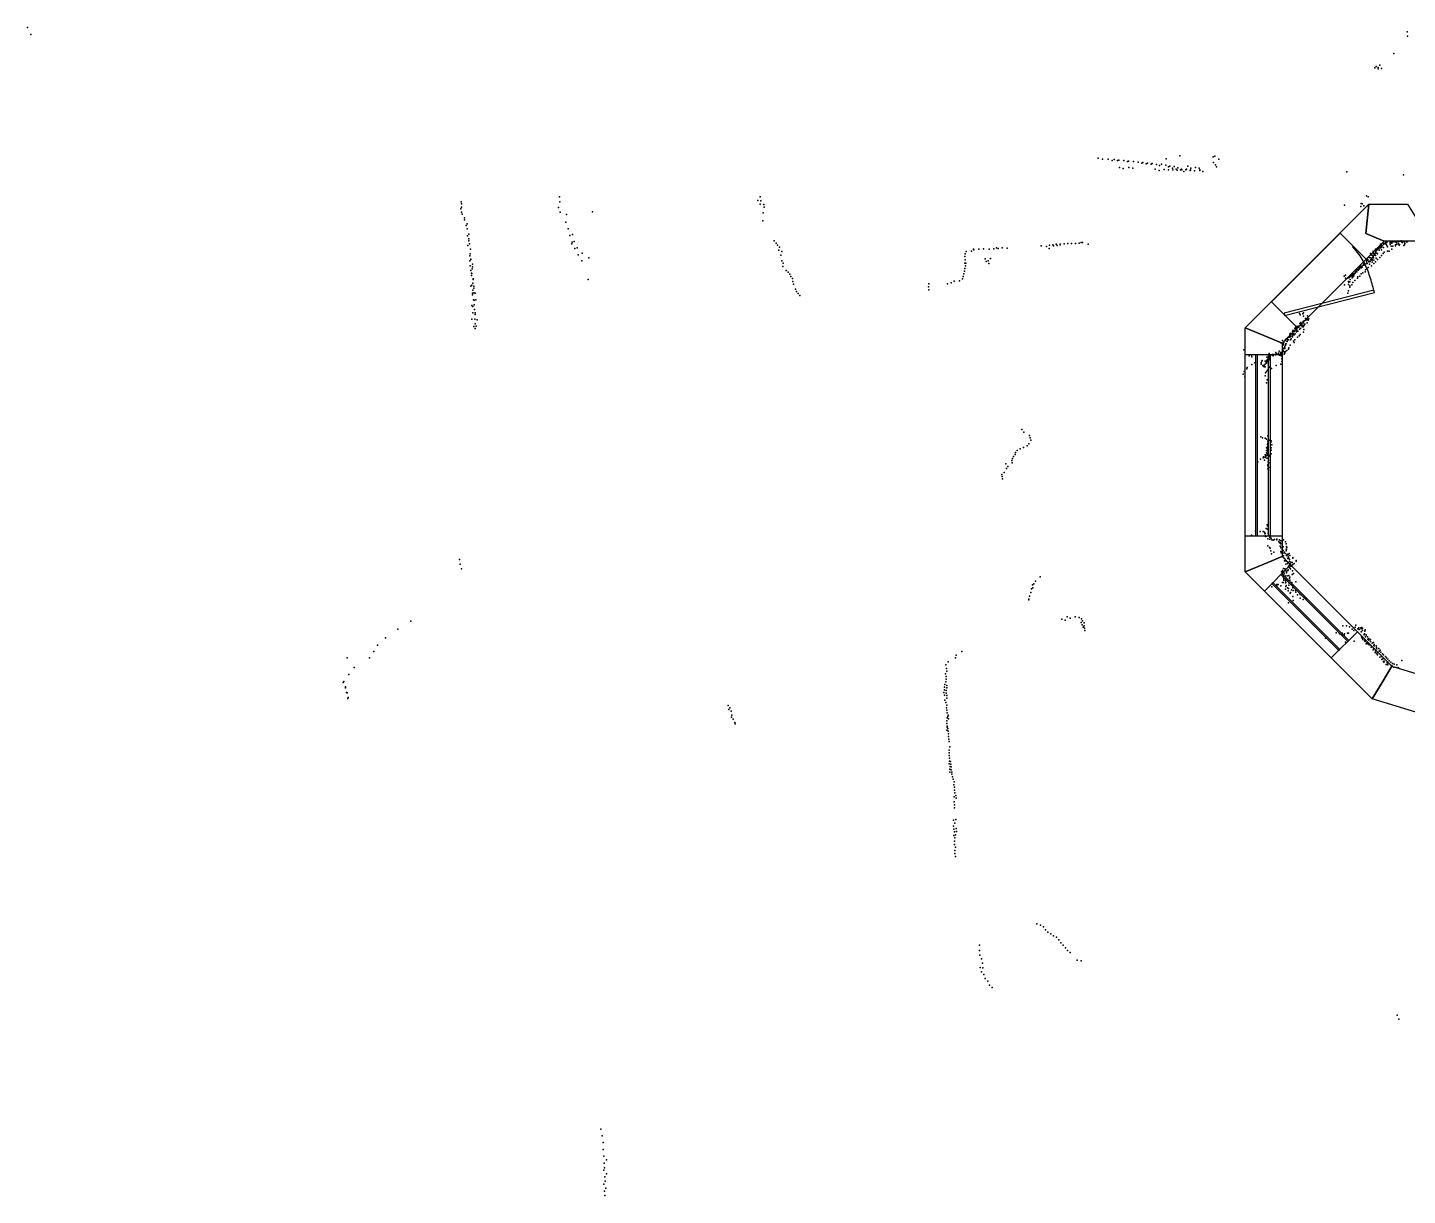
# Model space of a CAD drawing. Header units: millimetres. Extents: x -23456 to 7110, y -22489 to 15514.
# Drawn here: x -23374 to -12001, y -16483 to -6855 of the extents above; entities that cross this region are included whole.
import ezdxf

# ---------------------------------------------------------------- set-up
doc = ezdxf.new("R2010")
doc.units = ezdxf.units.MM
for name, color, linetype in [('DOORS', 7, 'Continuous'), ('P', 9, 'Continuous'), ('ROOMS', 1, 'Continuous'), ('WALLS', 3, 'Continuous'), ('WINDOWS', 6, 'Continuous')]:
    doc.layers.add(name, color=color, linetype=linetype)

# ---------------------------------------------------------------- blocks, each defined once
blk = doc.blocks.new('1-Standard_42')
for points in [[(-590, 42.9766), (589.999, 42.9766), (589.999, 32.9766), (-590, 32.9766), (-590, 42.9766)], [(-590.014, -44.0958), (589.985, -44.0958), (589.985, -54.0958), (-590.014, -54.0958), (-590.014, -44.0958)]]:
    blk.add_lwpolyline(points)
blk = doc.blocks.new('1-Standard_3C')
for points in [[(-403.982, 5.64828), (253.382, 394.931), (263.573, 377.722), (-393.791, -11.5606), (-403.982, 5.64828)], [(263.573, 377.722), (275.367, 357.142), (283.15, 343.495), (290.844, 329.879), (298.429, 316.269), (305.882, 302.642), (313.184, 288.973), (320.313, 275.239), (327.249, 261.416), (333.971, 247.479), (340.456, 233.405), (346.686, 219.17), (352.638, 204.75), (358.291, 190.121), (363.626, 175.258), (368.62, 160.139), (373.253, 144.738), (377.503, 129.032), (381.351, 112.998), (384.774, 96.6102), (387.752, 79.8457), (390.265, 62.6802), (392.29, 45.0899), (393.807, 27.0508), (395.085, -0.90191)]]:
    blk.add_lwpolyline(points)

msp = doc.modelspace()

# ---------------------------------------------------------------- linework, layer by layer
at = {"layer": 'DOORS'}
msp.add_lwpolyline([(-12340.5, -8764.9), (-12906.1, -9330.6), (-13121.8, -9114.9), (-12556.1, -8549.2), (-12340.5, -8764.9)], dxfattribs=at)
at = {"layer": 'P'}
for p in [(-23374, -6855), (-23348, -6913), (-12004, -6889), (-12001, -6926), (-12227, -7165), (-12114, -7068), (-12269, -7186), (-12259, -7177), (-12243, -7183), (-12242, -7195), (-12215, -7191), (-14549, -7931), (-14513, -7939), (-14467, -7940), (-14433, -7950), (-14419, -7943), (-14389, -7951), (-14379, -7948), (-14337, -7950), (-14309, -7960), (-14301, -7957), (-14259, -7960), (-13988, -7936), (-13876, -7912), (-13602, -7921), (-13587, -7915), (-13554, -7940), (-14375, -8009), (-14344, -8018), (-14298, -8009), (-14263, -8014), (-14220, -7964), (-14190, -7972), (-14182, -7968), (-14154, -7977), (-14142, -7972), (-14113, -7980), (-14105, -7976), (-14079, -8023), (-14070, -7984), (-14047, -8032), (-14043, -7993), (-14027, -7982), (-14005, -8025), (-13993, -7990), (-13970, -8003), (-13970, -8027), (-13960, -7998), (-13937, -8013), (-13933, -8027), (-13922, -8001), (-13906, -8022), (-13898, -8030), (-13893, -8012), (-13871, -8027), (-13862, -8022), (-13861, -8027), (-13844, -8042), (-13826, -8027), (-13821, -8023), (-13811, -7998), (-13792, -8033), (-13788, -8027), (-13786, -8013), (-13756, -8036), (-13747, -8008), (-13716, -8014), (-13713, -8029), (-13713, -8033), (-13687, -8042), (-13598, -7967), (-13582, -7986), (-13575, -8003), (-12500, -8045), (-12032, -8068), (-19801, -8292), (-18989, -8250), (-18986, -8292), (-17356, -8280), (-17335, -8250), (-17329, -8284), (-12337, -8241), (-12325, -8251), (-19804, -8349), (-19798, -8309), (-19797, -8335), (-19797, -8377), (-19791, -8394), (-18999, -8339), (-18983, -8378), (-18933, -8397), (-18718, -8373), (-17337, -8311), (-17312, -8383), (-17305, -8313), (-17302, -8336), (-12520, -8319), (-12384, -8330), (-12382, -8304), (-12373, -8308), (-12359, -8325), (-19774, -8440), (-19773, -8424), (-19758, -8487), (-19751, -8513), (-19750, -8473), (-18938, -8459), (-18918, -8513), (-17313, -8448), (-19747, -8571), (-19738, -8614), (-19737, -8597), (-19736, -8558), (-19732, -8639), (-18905, -8570), (-18888, -8639), (-18885, -8625), (-18883, -8562), (-18869, -8619), (-17219, -8614), (-17205, -8631), (-14896, -8640), (-14862, -8640), (-14830, -8639), (-14801, -8635), (-14769, -8635), (-14736, -8635), (-14707, -8633), (-14691, -8626), (-14679, -8628), (-14632, -8641), (-12222, -8640), (-12201, -8633), (-12197, -8642), (-12188, -8634), (-12182, -8628), (-12176, -8640), (-12170, -8627), (-12169, -8621), (-12144, -8623), (-12142, -8631), (-12142, -8642), (-12133, -8621), (-12130, -8633), (-12121, -8621), (-12110, -8621), (-12097, -8620), (-12093, -8628), (-12087, -8641), (-12086, -8621), (-12073, -8620), (-12073, -8638), (-12062, -8616), (-12056, -8616), (-12053, -8614), (-12048, -8624), (-12042, -8618), (-12042, -8627), (-12026, -8620), (-12022, -8636), (-12007, -8620), (-12002, -8622), (-19745, -8652), (-19729, -8737), (-19725, -8721), (-19724, -8681), (-18862, -8677), (-18843, -8670), (-18835, -8728), (-18803, -8716), (-18748, -8754), (-17193, -8648), (-17181, -8691), (-17177, -8664), (-17164, -8731), (-17156, -8701), (-15649, -8742), (-15647, -8719), (-15637, -8700), (-15593, -8698), (-15576, -8683), (-15574, -8687), (-15533, -8683), (-15494, -8680), (-15449, -8681), (-15411, -8679), (-15387, -8671), (-15375, -8675), (-15341, -8670), (-15301, -8673), (-15019, -8654), (-14975, -8659), (-14954, -8677), (-14952, -8650), (-14924, -8646), (-14919, -8654), (-14889, -8651), (-14863, -8645), (-12320, -8747), (-12307, -8752), (-12305, -8718), (-12301, -8753), (-12299, -8731), (-12287, -8730), (-12287, -8747), (-12282, -8698), (-12282, -8733), (-12282, -8741), (-12281, -8716), (-12279, -8753), (-12276, -8718), (-12276, -8730), (-12268, -8723), (-12265, -8682), (-12263, -8713), (-12263, -8735), (-12261, -8700), (-12260, -8696), (-12260, -8700), (-12258, -8755), (-12253, -8714), (-12252, -8691), (-12249, -8685), (-12247, -8719), (-12239, -8675), (-12235, -8672), (-12235, -8678), (-12234, -8689), (-12228, -8751), (-12226, -8664), (-12222, -8670), (-12219, -8654), (-12216, -8658), (-12214, -8686), (-12214, -8734), (-12213, -8650), (-12213, -8667), (-12210, -8655), (-12201, -8718), (-12197, -8669), (-12193, -8707), (-12169, -8652), (-12166, -8663), (-12166, -8697), (-12152, -8697), (-12135, -8657), (-12129, -8682), (-12122, -8656), (-12100, -8647), (-12099, -8655), (-12069, -8650), (-12065, -8644), (-12030, -8652), (-12026, -8647), (-19729, -8777), (-19725, -8818), (-19721, -8768), (-19720, -8763), (-19720, -8859), (-19710, -8844), (-19708, -8805), (-19706, -8827), (-18806, -8778), (-17157, -8778), (-17150, -8824), (-17146, -8796), (-17122, -8857), (-15652, -8863), (-15649, -8796), (-15648, -8841), (-15646, -8770), (-15644, -8819), (-15641, -8796), (-15480, -8761), (-15472, -8783), (-15457, -8778), (-15452, -8799), (-15437, -8760), (-12427, -8868), (-12426, -8868), (-12423, -8854), (-12418, -8868), (-12416, -8849), (-12412, -8852), (-12407, -8855), (-12404, -8851), (-12401, -8845), (-12396, -8834), (-12395, -8844), (-12392, -8837), (-12387, -8822), (-12383, -8830), (-12382, -8836), (-12378, -8826), (-12376, -8823), (-12375, -8830), (-12366, -8815), (-12359, -8804), (-12358, -8814), (-12357, -8812), (-12356, -8795), (-12356, -8805), (-12350, -8870), (-12345, -8851), (-12339, -8781), (-12338, -8797), (-12337, -8800), (-12336, -8794), (-12334, -8842), (-12333, -8800), (-12332, -8772), (-12327, -8768), (-12325, -8834), (-12321, -8780), (-12319, -8785), (-12314, -8805), (-12311, -8782), (-12309, -8783), (-12302, -8769), (-12296, -8819), (-12295, -8758), (-12292, -8788), (-12291, -8766), (-12291, -8772), (-12278, -8772), (-12278, -8801), (-12263, -8785), (-12248, -8768), (-19714, -8880), (-19714, -8900), (-19713, -8979), (-19712, -8882), (-19704, -8963), (-19702, -8925), (-19702, -8932), (-18753, -8933), (-17106, -8872), (-17092, -8888), (-17082, -8907), (-17070, -8924), (-17067, -8949), (-17061, -8970), (-15946, -8968), (-15792, -8968), (-15762, -8958), (-15736, -8945), (-15694, -8943), (-15668, -8927), (-15662, -8906), (-15656, -8884), (-12522, -8905), (-12518, -8977), (-12510, -8897), (-12510, -8920), (-12493, -8921), (-12487, -8972), (-12486, -8948), (-12483, -8953), (-12477, -8914), (-12476, -8907), (-12474, -8952), (-12474, -8984), (-12473, -8932), (-12464, -8903), (-12461, -8897), (-12460, -8900), (-12459, -8895), (-12458, -8976), (-12456, -8917), (-12455, -8888), (-12454, -8916), (-12450, -8904), (-12450, -8911), (-12450, -8956), (-12447, -8886), (-12445, -8894), (-12442, -8902), (-12438, -8885), (-12433, -8939), (-12432, -8875), (-12430, -8879), (-12412, -8921), (-12410, -8911), (-12394, -8904), (-12381, -8886), (-12369, -8877), (-19720, -8987), (-19706, -9045), (-19706, -9059), (-19703, -9021), (-19697, -9004), (-19696, -8988), (-19695, -9043), (-19686, -9045), (-17044, -9011), (-17036, -9032), (-17022, -9048), (-17009, -9065), (-15948, -8992), (-15945, -9017), (-12491, -9044), (-12487, -9024), (-12474, -8994), (-19712, -9146), (-19705, -9208), (-19703, -9155), (-19698, -9100), (-19694, -9102), (-19694, -9140), (-19691, -9179), (-19686, -9207), (-19680, -9099), (-12889, -9212), (-12858, -9207), (-19712, -9260), (-19697, -9319), (-19687, -9258), (-19685, -9297), (-19684, -9220), (-19676, -9316), (-19669, -9264), (-12913, -9319), (-12900, -9317), (-12896, -9326), (-12888, -9294), (-12885, -9223), (-12880, -9310), (-12879, -9286), (-12874, -9307), (-12871, -9301), (-12867, -9322), (-12862, -9216), (-12860, -9279), (-12860, -9310), (-12857, -9234), (-12857, -9322), (-12856, -9289), (-12852, -9273), (-12852, -9307), (-12845, -9299), (-12842, -9253), (-12839, -9266), (-12835, -9263), (-12827, -9288), (-12826, -9263), (-12824, -9231), (-12823, -9247), (-12818, -9266), (-12814, -9255), (-19685, -9336), (-13030, -9434), (-13007, -9434), (-13006, -9426), (-12996, -9421), (-12995, -9439), (-12994, -9439), (-12991, -9418), (-12987, -9409), (-12987, -9430), (-12982, -9428), (-12976, -9408), (-12970, -9389), (-12967, -9378), (-12965, -9377), (-12965, -9429), (-12964, -9404), (-12963, -9399), (-12962, -9395), (-12959, -9421), (-12955, -9380), (-12949, -9362), (-12948, -9379), (-12948, -9404), (-12946, -9353), (-12946, -9390), (-12941, -9351), (-12940, -9379), (-12934, -9388), (-12931, -9360), (-12930, -9336), (-12929, -9429), (-12926, -9380), (-12922, -9327), (-12920, -9334), (-12916, -9354), (-12915, -9328), (-12914, -9362), (-12913, -9342), (-12906, -9407), (-12904, -9358), (-12892, -9397), (-12891, -9342), (-12886, -9386), (-12881, -9337), (-12858, -9365), (-12855, -9344), (-13350, -9513), (-13140, -9542), (-13113, -9549), (-13101, -9550), (-13100, -9551), (-13091, -9553), (-13085, -9533), (-13082, -9542), (-13081, -9549), (-13065, -9543), (-13063, -9540), (-13057, -9524), (-13046, -9534), (-13046, -9545), (-13044, -9550), (-13043, -9453), (-13040, -9539), (-13034, -9527), (-13031, -9471), (-13029, -9503), (-13028, -9526), (-13027, -9472), (-13025, -9502), (-13024, -9501), (-13024, -9520), (-13022, -9463), (-13021, -9467), (-13021, -9503), (-13019, -9449), (-13017, -9548), (-13016, -9528), (-13014, -9494), (-13012, -9484), (-13012, -9486), (-13012, -9539), (-13011, -9500), (-13006, -9473), (-13006, -9525), (-13002, -9461), (-13001, -9461), (-12994, -9517), (-12991, -9442), (-12982, -9505), (-12979, -9495), (-12967, -9473), (-12940, -9440), (-12935, -9451), (-13325, -9667), (-13322, -9656), (-13305, -9561), (-13286, -9555), (-13283, -9632), (-13282, -9570), (-13258, -9619), (-13207, -9619), (-13207, -9629), (-13201, -9604), (-13197, -9601), (-13193, -9640), (-13188, -9649), (-13185, -9650), (-13181, -9637), (-13179, -9652), (-13174, -9651), (-13173, -9629), (-13172, -9604), (-13165, -9606), (-13164, -9617), (-13163, -9621), (-13161, -9607), (-13159, -9571), (-13158, -9593), (-13158, -9609), (-13149, -9584), (-13144, -9593), (-13141, -9561), (-13139, -9583), (-13139, -9654), (-13137, -9571), (-13133, -9561), (-13133, -9561), (-13122, -9665), (-13115, -9555), (-13106, -9561), (-13082, -9642), (-13055, -9556), (-13043, -9630), (-13042, -9554), (-13041, -9562), (-13037, -9585), (-13035, -9607), (-13354, -9713), (-13345, -9691), (-13341, -9735), (-13173, -9725), (-13171, -9702), (-13162, -9689), (-13157, -9759), (-13155, -9678), (-13163, -9783), (-15178, -10169), (-15163, -10191), (-15117, -10219), (-13209, -10229), (-13152, -10220), (-15216, -10341), (-15194, -10327), (-15164, -10316), (-15134, -10303), (-15121, -10288), (-15109, -10238), (-15105, -10257), (-13194, -10236), (-13174, -10241), (-13162, -10247), (-13162, -10319), (-13161, -10343), (-13155, -10291), (-13154, -10324), (-13153, -10312), (-13152, -10281), (-13152, -10306), (-13152, -10335), (-13151, -10266), (-13149, -10332), (-13148, -10259), (-13141, -10257), (-13126, -10273), (-13124, -10263), (-13124, -10321), (-13124, -10339), (-13119, -10294), (-15312, -10452), (-15262, -10424), (-15258, -10443), (-15255, -10407), (-15248, -10390), (-15233, -10374), (-15230, -10357), (-13234, -10434), (-13213, -10414), (-13191, -10401), (-13187, -10393), (-13178, -10421), (-13177, -10397), (-13173, -10378), (-13173, -10398), (-13168, -10387), (-13163, -10362), (-13162, -10383), (-13160, -10404), (-13156, -10370), (-13154, -10366), (-13153, -10379), (-13150, -10351), (-13150, -10460), (-13149, -10436), (-13148, -10357), (-13145, -10373), (-13145, -10397), (-13145, -10421), (-13144, -10444), (-13143, -10389), (-13136, -10382), (-13124, -10368), (-15345, -10539), (-15340, -10557), (-15338, -10576), (-15325, -10523), (-15306, -10490), (-15293, -10474), (-13152, -10469), (-13150, -10493), (-13143, -10482), (-13133, -10504), (-13253, -11006), (-13214, -11009), (-13191, -11009), (-13179, -11014), (-13177, -11029), (-13172, -11027), (-13166, -10986), (-13157, -10955), (-13155, -10963), (-13153, -10989), (-13148, -11022), (-13285, -11040), (-13171, -11045), (-13171, -11050), (-13161, -11049), (-13151, -11071), (-13150, -11127), (-13137, -11140), (-13135, -11074), (-13134, -11057), (-13132, -11039), (-13124, -11064), (-13119, -11078), (-13106, -11080), (-13095, -11076), (-13077, -11074), (-13077, -11078), (-13060, -11092), (-13055, -11078), (-13055, -11103), (-13049, -11130), (-13048, -11102), (-13047, -11131), (-13045, -11145), (-13044, -11087), (-13044, -11110), (-13030, -11135), (-13025, -11135), (-13022, -11079), (-13005, -11094), (-13000, -11110), (-12997, -11133), (-12995, -11142), (-19813, -11239), (-13133, -11146), (-13127, -11170), (-13122, -11193), (-13103, -11180), (-13045, -11175), (-13042, -11185), (-13033, -11157), (-13029, -11188), (-13028, -11192), (-13025, -11165), (-13022, -11211), (-13017, -11181), (-13016, -11180), (-13015, -11233), (-13015, -11251), (-13008, -11191), (-13000, -11156), (-13000, -11168), (-13000, -11253), (-12996, -11157), (-12996, -11208), (-12995, -11202), (-12991, -11195), (-12986, -11232), (-12985, -11203), (-12983, -11202), (-12983, -11218), (-12978, -11230), (-12975, -11190), (-12973, -11241), (-12972, -11240), (-12972, -11256), (-12969, -11207), (-12945, -11224), (-12945, -11229), (-12919, -11248), (-12917, -11255), (-19808, -11279), (-19797, -11318), (-13039, -11343), (-13031, -11332), (-13025, -11338), (-13024, -11361), (-13022, -11314), (-13020, -11345), (-13016, -11358), (-13010, -11318), (-13003, -11278), (-13003, -11331), (-12997, -11343), (-12996, -11351), (-12990, -11274), (-12987, -11332), (-12983, -11266), (-12983, -11325), (-12981, -11296), (-12979, -11299), (-12978, -11371), (-12974, -11308), (-12973, -11284), (-12967, -11277), (-12965, -11280), (-12965, -11316), (-12963, -11298), (-12962, -11263), (-12954, -11289), (-12950, -11264), (-12950, -11364), (-12947, -11333), (-12946, -11281), (-12940, -11356), (-12934, -11272), (-15100, -11481), (-15091, -11449), (-15087, -11473), (-15079, -11442), (-15065, -11419), (-15029, -11383), (-13119, -11467), (-13078, -11446), (-13077, -11457), (-13067, -11447), (-13044, -11458), (-13031, -11429), (-13026, -11429), (-13024, -11375), (-13024, -11375), (-13024, -11383), (-13020, -11396), (-13020, -11407), (-13020, -11412), (-13006, -11417), (-13005, -11432), (-13005, -11484), (-13004, -11405), (-13003, -11374), (-13002, -11407), (-13002, -11429), (-13002, -11464), (-12999, -11454), (-12989, -11475), (-12986, -11410), (-12985, -11376), (-12982, -11480), (-12977, -11453), (-12976, -11435), (-12973, -11394), (-12970, -11386), (-12969, -11411), (-12954, -11430), (-12952, -11447), (-12945, -11458), (-12944, -11473), (-12921, -11424), (-15122, -11573), (-15120, -11567), (-15116, -11543), (-15106, -11511), (-12983, -11499), (-12982, -11597), (-12967, -11518), (-12964, -11511), (-12956, -11491), (-12945, -11544), (-12943, -11497), (-12942, -11578), (-12923, -11496), (-12920, -11510), (-12907, -11532), (-12886, -11530), (-12886, -11558), (-12861, -11569), (-12849, -11546), (-12837, -11564), (-14806, -11714), (-14738, -11714), (-20323, -11815), (-20215, -11750), (-14849, -11733), (-14822, -11740), (-14781, -11723), (-14706, -11719), (-14690, -11761), (-14686, -11730), (-14681, -11778), (-14678, -11747), (-14673, -11797), (-14666, -11763), (-14666, -11787), (-14661, -11806), (-14659, -11827), (-12533, -11788), (-12502, -11788), (-12478, -11795), (-12456, -11814), (-12442, -11826), (-12430, -11798), (-12426, -11783), (-12410, -11813), (-12400, -11805), (-12399, -11818), (-12386, -11805), (-12383, -11813), (-12380, -11808), (-12376, -11802), (-12371, -11809), (-12371, -11827), (-12350, -11821), (-20425, -11885), (-12676, -11888), (-12587, -11846), (-12561, -11854), (-12559, -11854), (-12538, -11848), (-12536, -11861), (-12521, -11863), (-12518, -11852), (-12512, -11923), (-12495, -11849), (-12487, -11848), (-12440, -11913), (-12382, -11837), (-12379, -11877), (-12373, -11890), (-12367, -11899), (-12357, -11857), (-12356, -11861), (-12355, -11852), (-12354, -11908), (-12351, -11831), (-12349, -11915), (-12345, -11879), (-12342, -11861), (-12341, -11935), (-12340, -11865), (-12336, -11927), (-12330, -11879), (-12327, -11896), (-12327, -11936), (-12320, -11891), (-12319, -11905), (-12306, -11901), (-12304, -11916), (-12291, -11929), (-12279, -11924), (-12275, -11941), (-20741, -12052), (-20555, -12052), (-20520, -11998), (-20489, -11946), (-15727, -12051), (-15719, -12029), (-15674, -12000), (-12317, -11945), (-12310, -11944), (-12299, -11963), (-12296, -11961), (-12283, -11985), (-12281, -11977), (-12278, -11949), (-12274, -11953), (-12267, -12008), (-12265, -11994), (-12259, -11951), (-12256, -11967), (-12256, -11971), (-12256, -12016), (-12254, -11976), (-12254, -12013), (-12249, -12010), (-12248, -12025), (-12236, -11974), (-12233, -11997), (-12229, -12045), (-12226, -11987), (-12219, -12005), (-12213, -12039), (-12207, -12018), (-12199, -12026), (-12181, -12041), (-12174, -12050), (-20681, -12132), (-15805, -12110), (-15801, -12140), (-15797, -12161), (-15787, -12085), (-12211, -12065), (-12203, -12060), (-12199, -12082), (-12198, -12057), (-12195, -12088), (-12191, -12079), (-12175, -12107), (-12168, -12090), (-12166, -12102), (-12162, -12063), (-12161, -12110), (-12150, -12075), (-12137, -12087), (-12135, -12114), (-12124, -12121), (-12123, -12098), (-12114, -12127), (-12111, -12102), (-12089, -12110), (-12087, -12132), (-12073, -12133), (-12047, -12074), (-20772, -12255), (-20767, -12247), (-20725, -12189), (-15814, -12271), (-15808, -12184), (-15804, -12248), (-15803, -12226), (-15802, -12204), (-15798, -12278), (-20755, -12297), (-20753, -12291), (-20746, -12336), (-20741, -12340), (-20735, -12385), (-20733, -12379), (-15822, -12337), (-15817, -12314), (-15816, -12293), (-15815, -12358), (-15803, -12321), (-15802, -12342), (-15798, -12362), (-15798, -12384), (-15797, -12299), (-17600, -12444), (-17594, -12478), (-17587, -12463), (-17574, -12492), (-15814, -12401), (-15806, -12420), (-15800, -12462), (-15798, -12440), (-15797, -12482), (-15795, -12504), (-17573, -12539), (-17569, -12525), (-17559, -12556), (-17545, -12585), (-17542, -12596), (-15797, -12571), (-15796, -12592), (-15795, -12623), (-15793, -12547), (-15793, -12613), (-15789, -12534), (-15787, -12524), (-15782, -12553), (-15797, -12647), (-15789, -12634), (-15786, -12655), (-15784, -12677), (-15782, -12700), (-15781, -12721), (-15779, -12834), (-15777, -12742), (-15777, -12811), (-15772, -12786), (-15779, -12857), (-15777, -12926), (-15776, -12902), (-15775, -12878), (-15769, -12946), (-15766, -12906), (-15763, -12927), (-15762, -12950), (-15771, -12969), (-15771, -12993), (-15761, -12973), (-15756, -12994), (-15755, -13009), (-15751, -13031), (-15745, -13052), (-15736, -13072), (-15739, -13097), (-15733, -13117), (-15733, -13141), (-15732, -13165), (-15724, -13185), (-15738, -13198), (-15737, -13239), (-15733, -13262), (-15733, -13287), (-15721, -13208), (-15742, -13390), (-15730, -13413), (-15724, -13385), (-15743, -13440), (-15740, -13464), (-15740, -13515), (-15733, -13486), (-15725, -13510), (-15719, -13458), (-15717, -13482), (-15733, -13563), (-15733, -13589), (-15732, -13536), (-15731, -13639), (-15726, -13611), (-15730, -13665), (-15727, -13690), (-15054, -14245), (-15024, -14254), (-15001, -14269), (-14985, -14293), (-14964, -14312), (-14940, -14327), (-15529, -14419), (-14918, -14342), (-14892, -14355), (-14873, -14375), (-14857, -14400), (-14837, -14419), (-14820, -14442), (-15529, -14464), (-15524, -14501), (-15512, -14533), (-14802, -14464), (-14780, -14481), (-14723, -14543), (-14691, -14549), (-15521, -14605), (-15510, -14639), (-15504, -14568), (-15499, -14606), (-15491, -14663), (-15480, -14696), (-15459, -14717), (-15446, -14749), (-15423, -14769), (-12085, -14997), (-12071, -15029), (-18650, -15937), (-18637, -15992), (-18631, -16105), (-18630, -16047), (-18625, -16160), (-18622, -16216), (-18620, -16255), (-18601, -16191), (-18623, -16274), (-18616, -16330), (-18612, -16366), (-18603, -16306), (-18624, -16389), (-18618, -16447), (-18617, -16483), (-18609, -16423)]:
    msp.add_point(p, dxfattribs=at)
at = {"layer": 'ROOMS'}
msp.add_lwpolyline([(-6327.1, -9904.7), (-6327.1, -8613.2), (-8740.3, -8613.2), (-8740.3, -8833.2), (-10714, -8833.2), (-10714, -8613.2), (-11848.1, -8613.2), (-11848.1, -8615.7), (-12191.2, -8615.7), (-13032.3, -9456.8), (-13032.3, -11216.5), (-12128.4, -12120.4), (-8272.9, -13298.8), (-6435.1, -15136.6), (-5219.1, -15136.6), (-4384.6, -14302), (-4384.6, -13126.4), (-4575.6, -13126.4), (-5463.1, -12239), (-6327.1, -11374.9), (-6327.1, -9904.7)], close=True, dxfattribs=at)
at = {"layer": 'WALLS'}
for points in [[(-12191.2, -8615.7), (-13032.3, -9456.8), (-13184.8, -9393.6), (-13337.3, -9330.5), (-12317.6, -8310.7), (-12344.4, -8553.2), (-12191.2, -8615.7)], [(-11848.1, -8615.7), (-12191.2, -8615.7), (-12344.4, -8553.2), (-12317.6, -8310.7), (-12000.6, -8310.7), (-11848.1, -8553.2), (-11848.1, -8615.7)], [(-13032.3, -9456.8), (-13032.3, -11216.5), (-13184.8, -11279.7), (-13337.3, -11342.8), (-13337.3, -9330.5), (-13184.8, -9393.6), (-13032.3, -9456.8)], [(-13032.3, -11216.5), (-12128.4, -12120.4), (-12209.4, -12255.1), (-12290.3, -12389.8), (-13337.3, -11342.8), (-13184.8, -11279.7), (-13032.3, -11216.5)], [(-8434.7, -13568.3), (-12290.3, -12389.8), (-12209.4, -12255.1), (-12128.4, -12120.4), (-8272.9, -13298.8), (-8353.8, -13433.6), (-8434.7, -13568.3)]]:
    msp.add_lwpolyline(points, dxfattribs=at)
at = {"layer": 'WINDOWS'}
for points in [[(-13032.3, -9549.2), (-13032.3, -11049.2), (-13337.3, -11049.2), (-13337.3, -9549.2), (-13032.3, -9549.2)], [(-12963.8, -11285), (-12412.3, -11836.5), (-12627.9, -12052.2), (-13179.5, -11500.7), (-12963.8, -11285)]]:
    msp.add_lwpolyline(points, dxfattribs=at)

# ---------------------------------------------------------------- block references
at = {"layer": 'DOORS', "xscale": -1, "rotation": 225}
msp.add_blockref('1-Standard_3C', (-12731.1, -8939.9), dxfattribs=at)
at = {"layer": 'WINDOWS', "yscale": 1.22}
for p, xscale, rotation in [((-13184.8, -10299.2), 1.27119, 270), ((-12795.9, -11668.6), 0.661017, 315)]:
    msp.add_blockref('1-Standard_42', p, dxfattribs=dict(at, xscale=xscale, rotation=rotation))

doc.saveas('drawing.dxf')
